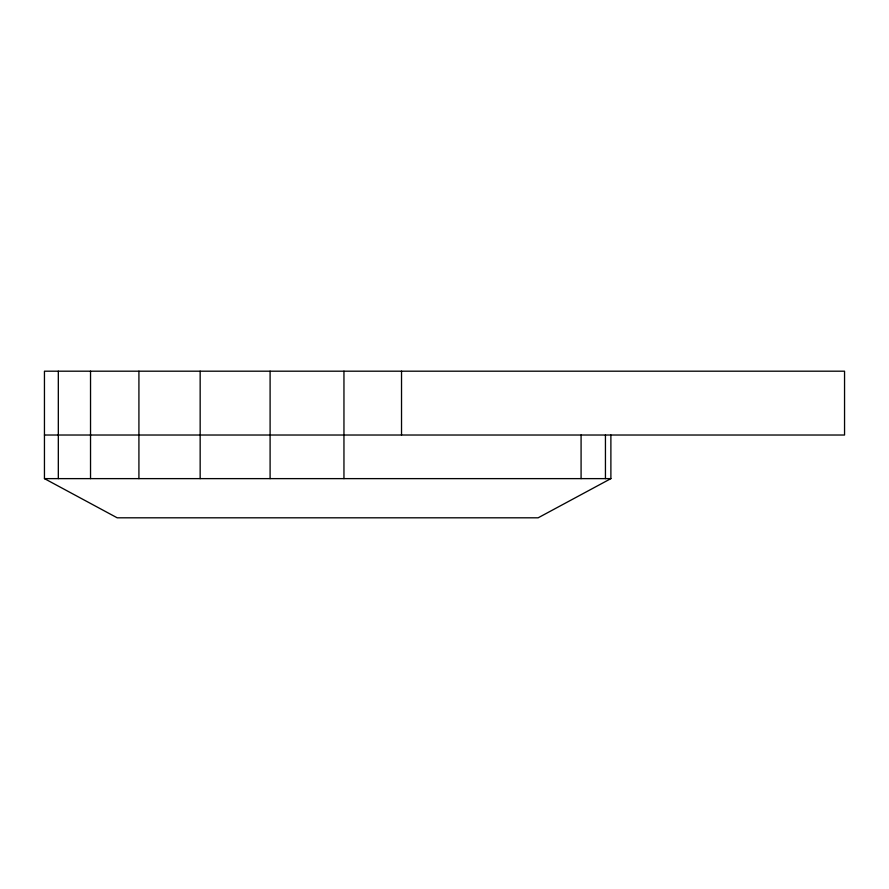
<?xml version="1.0" encoding="UTF-8"?>
<svg xmlns="http://www.w3.org/2000/svg" width="889" height="889" viewBox="0 0 889 889"><rect width="100%" height="100%" fill="white"/><g stroke="black" fill="none" stroke-linecap="round" stroke-linejoin="round"><path stroke-width="1.33" d="M610.887 435.021L610.887 478.626L538.134 517.809L117.192 517.809L44.45 478.626L44.45 371.191L844.55 371.191L844.55 435.021L44.45 435.021M44.45 478.626L610.887 478.626M605.442 435.021L605.442 478.626M581.084 435.021L581.084 478.626M401.528 371.191L401.528 435.021M343.954 371.191L343.954 478.626M270.1 371.191L270.1 478.626M200.158 371.191L200.158 478.626M138.917 371.191L138.917 478.626M90.534 371.191L90.534 478.626M58.318 371.191L58.318 478.626"/></g></svg>
